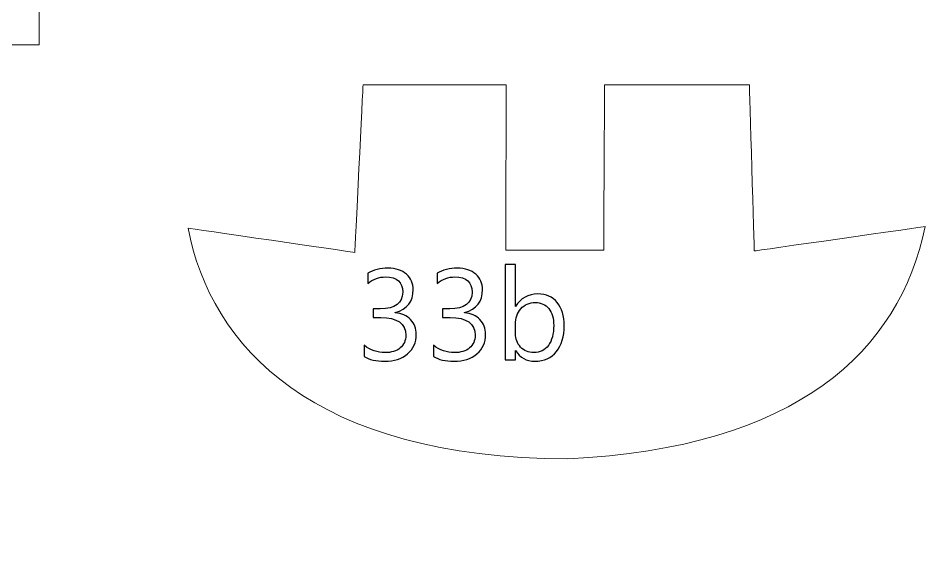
# Model space of a CAD drawing. Header units: centimetres. Extents: x -494 to 505, y -672 to 577.
# Drawn here: x 4 to 80.5, y 236.6 to 281.4 of the extents above; entities that cross this region are included whole.
import ezdxf

# ---------------------------------------------------------------- set-up
doc = ezdxf.new("R2010")
doc.units = ezdxf.units.CM
doc.header["$MEASUREMENT"] = 0
doc.layers.add('Camada 1', color=7, linetype='Continuous')
doc.layers.add('Camada 2', color=10, linetype='Continuous')

msp = doc.modelspace()

# ---------------------------------------------------------------- linework, layer by layer
at = {"layer": 'Camada 1', "lineweight": 9}
for points, knots in [([(288.960814, 353.67214), (288.960814, 353.67214), (306.821586, 353.757484), (306.821586, 353.757484), (306.821586, 353.757484), (306.821586, 353.757484), (306.803806, 326.357488), (306.803806, 326.357488), (306.803806, 326.357488), (306.803806, 326.357488), (315.147198, 326.356472), (315.147198, 326.356472), (315.147198, 326.356472), (315.147198, 326.356472), (315.160914, 353.57562), (315.160914, 353.57562), (315.160914, 353.57562), (315.160914, 353.57562), (341.611458, 353.57562), (341.611458, 353.57562), (341.611458, 353.57562), (341.611458, 353.57562), (341.611458, 326.355964), (341.611458, 326.355964), (341.611458, 326.355964), (341.611458, 326.355964), (349.923862, 326.357996), (349.923862, 326.357996), (349.923862, 326.357996), (349.923862, 326.357996), (349.92691, 353.617276), (349.92691, 353.617276), (349.92691, 353.617276), (349.92691, 353.617276), (376.460766, 353.605592), (376.460766, 353.605592), (376.460766, 353.605592), (376.460766, 353.605592), (376.395234, 326.36714), (376.395234, 326.36714), (376.395234, 326.36714), (376.395234, 326.36714), (384.838194, 326.357488), (384.838194, 326.357488), (384.838194, 326.357488), (384.838194, 326.357488), (384.869182, 353.677728), (384.869182, 353.677728), (384.869182, 353.677728), (384.869182, 353.677728), (411.304994, 353.702112), (411.304994, 353.702112), (411.304994, 353.702112), (411.304994, 353.702112), (411.304994, 326.35952), (411.304994, 326.35952), (411.304994, 326.35952), (411.304994, 326.35952), (419.585902, 326.365108), (419.585902, 326.365108), (419.585902, 326.365108), (419.585902, 326.365108), (419.720522, 353.670108), (419.720522, 353.670108), (419.720522, 353.670108), (419.720522, 353.670108), (446.437766, 353.618292), (446.437766, 353.618292), (446.437766, 353.618292), (446.437766, 353.618292), (446.52311, 326.358504), (446.52311, 326.358504), (446.52311, 326.358504), (446.52311, 326.358504), (454.750678, 326.360536), (454.750678, 326.360536), (454.750678, 326.360536), (454.750678, 326.360536), (454.791826, 353.618292), (454.791826, 353.618292), (454.791826, 353.618292), (454.791826, 353.618292), (489.229146, 353.633024), (489.229146, 353.633024), (489.229146, 353.633024), (489.229146, 353.633024), (489.287566, 342.489536), (489.287566, 342.489536), (489.287566, 342.489536), (489.287566, 342.489536), (481.005134, 342.497156), (481.005134, 342.497156), (481.005134, 342.497156), (481.005134, 342.497156), (481.005642, 309.723028), (481.005642, 309.723028), (481.005642, 309.723028), (481.005642, 309.723028), (489.285534, 309.728616), (489.285534, 309.728616), (489.285534, 309.728616), (489.285534, 309.728616), (489.28401, 298.680632), (489.28401, 298.680632), (489.28401, 298.680632), (489.28401, 298.680632), (280.265378, 298.67606), (280.265378, 298.67606), (280.265378, 298.67606), (280.265378, 298.67606), (280.256742, 315.430408), (280.256742, 315.430408), (280.256742, 315.430408), (280.256742, 315.430408), (252.19279, 315.430408), (252.19279, 315.430408), (252.19279, 315.430408), (247.88749, 315.334904), (245.91899, 310.748172), (245.883938, 302.43526), (245.883938, 302.43526), (246.230902, 288.837116), (238.245142, 283.140404), (231.76103, 283.8704), (231.76103, 283.8704), (231.76103, 283.8704), (235.595922, 314.865512), (235.595922, 314.865512), (235.595922, 314.865512), (235.595922, 314.865512), (227.385626, 315.718444), (227.385626, 315.718444), (227.385626, 315.718444), (227.385626, 315.718444), (224.653602, 295.469056), (224.653602, 295.469056), (224.653602, 295.469056), (224.653602, 295.469056), (5.72135, 295.22674), (5.72135, 295.22674), (5.72135, 295.22674), (5.72135, 295.22674), (5.716778, 279.167844), (5.716778, 279.167844), (5.716778, 279.167844), (5.716778, 279.167844), (-2.628138, 279.165304), (-2.628138, 279.165304), (-2.628138, 279.165304), (-2.628138, 279.165304), (-2.98577, 224.0915), (-2.98577, 224.0915), (-2.98577, 224.0915), (-2.98577, 224.0915), (-88.789002, 214.483696), (-88.789002, 214.483696), (-88.789002, 214.483696), (-88.789002, 214.483696), (-160.134554, 214.52332), (-160.134554, 214.52332), (-160.134554, 214.52332), (-163.876482, 213.130384), (-165.443662, 209.995516), (-164.388038, 204.757528), (-164.388038, 204.757528), (-164.388038, 204.757528), (-161.889694, 196.939916), (-161.889694, 196.939916), (-161.889694, 196.939916), (-159.55137, 189.6237), (-158.882842, 185.430668), (-164.745162, 183.003444), (-164.745162, 183.003444), (-164.745162, 183.003444), (-175.274478, 179.070508), (-175.274478, 179.070508), (-175.274478, 179.070508), (-189.770766, 172.492416), (-191.904366, 158.459424), (-185.580274, 139.325096), (-185.580274, 139.325096), (-182.29707, 128.78308), (-186.260486, 121.438924), (-192.412366, 123.689364), (-192.412366, 123.689364), (-192.412366, 123.689364), (-261.359142, 146.906996), (-261.359142, 146.906996), (-261.359142, 146.906996), (-259.768086, 152.90292), (-257.854958, 158.898844), (-255.620774, 164.893752), (-255.620774, 164.893752), (-255.620774, 164.893752), (-235.993178, 156.483304), (-235.993178, 156.483304), (-235.993178, 156.483304), (-235.993178, 156.483304), (-233.24947, 164.39388), (-233.24947, 164.39388), (-233.24947, 164.39388), (-233.24947, 164.39388), (-252.959362, 172.804328), (-252.959362, 172.804328), (-252.959362, 172.804328), (-249.96013, 179.295044), (-246.799354, 185.623708), (-243.478558, 191.789812), (-243.478558, 191.789812), (-243.478558, 191.789812), (-223.85147, 181.048152), (-223.85147, 181.048152), (-223.85147, 181.048152), (-223.85147, 181.048152), (-219.526358, 188.126116), (-219.526358, 188.126116), (-219.526358, 188.126116), (-219.526358, 188.126116), (-238.904526, 198.951596), (-238.904526, 198.951596), (-238.904526, 198.951596), (-235.729018, 204.52842), (-232.421938, 209.843116), (-228.924866, 214.772748), (-228.924866, 214.772748), (-228.924866, 214.772748), (-210.96097, 202.698604), (-210.96097, 202.698604), (-210.96097, 202.698604), (-210.96097, 202.698604), (-206.469742, 209.526632), (-206.469742, 209.526632), (-206.469742, 209.526632), (-206.469742, 209.526632), (-224.18421, 221.600776), (-224.18421, 221.600776), (-224.18421, 221.600776), (-220.36151, 226.60102), (-216.750138, 231.702356), (-213.372446, 236.922564), (-213.372446, 236.922564), (-213.372446, 236.922564), (-194.826382, 225.348292), (-194.826382, 225.348292), (-194.826382, 225.348292), (-194.826382, 225.348292), (-191.25057, 232.592372), (-191.25057, 232.592372), (-191.25057, 232.592372), (-191.25057, 232.592372), (-209.380582, 244.333776), (-209.380582, 244.333776), (-209.380582, 244.333776), (-202.259946, 261.027672), (-207.195166, 274.737068), (-227.065078, 282.88488), (-227.065078, 282.88488), (-261.775194, 290.706048), (-301.116238, 286.78124), (-337.022694, 269.0622), (-337.022694, 269.0622), (-362.833158, 254.920496), (-388.11327, 237.066328), (-415.161222, 221.333568), (-415.161222, 221.333568), (-428.876714, 212.451696), (-442.468254, 204.489812), (-456.981306, 198.090028), (-456.981306, 198.090028), (-462.47939, 196.298312), (-466.306662, 195.61048), (-468.373206, 196.760592), (-468.373206, 196.760592), (-481.297234, 208.35874), (-487.891074, 236.208316), (-486.846118, 283.671264), (-486.846118, 283.671264), (-484.055166, 323.948552), (-477.369886, 350.249236), (-465.985606, 359.680256), (-465.985606, 359.680256), (-455.591418, 363.607604), (-416.449002, 364.2106), (-357.647494, 359.764076), (-357.647494, 359.764076), (-317.62573, 356.62108), (-277.81377, 352.853244), (-238.131858, 348.694756), (-238.131858, 348.694756), (-214.866474, 346.01658), (-195.551298, 366.45342), (-178.214274, 397.942308), (-178.214274, 397.942308), (-183.909462, 398.922748), (-187.93587, 403.347936), (-188.438282, 412.292292), (-188.438282, 412.292292), (-188.327538, 422.884092), (-183.723026, 428.164752), (-174.94631, 428.932848), (-174.94631, 428.932848), (-171.28617, 428.963836), (-167.626538, 428.92218), (-163.96843, 428.50308), (-163.96843, 428.50308), (-159.001206, 427.909736), (-156.690822, 430.099216), (-156.854398, 436.178452), (-156.854398, 436.178452), (-156.854398, 436.178452), (-156.778198, 448.203828), (-156.778198, 448.203828), (-156.778198, 448.203828), (-156.778198, 448.203828), (-147.700746, 448.20332), (-147.700746, 448.20332), (-147.700746, 448.20332), (-147.700746, 448.20332), (-147.697698, 465.516468), (-147.697698, 465.516468), (-147.697698, 465.516468), (-147.697698, 465.516468), (-132.459222, 465.506816), (-132.459222, 465.506816), (-132.459222, 465.506816), (-132.459222, 465.506816), (-117.536722, 483.837996), (-117.536722, 483.837996), (-117.536722, 483.837996), (-117.536722, 483.837996), (-45.491654, 483.825804), (-45.491654, 483.825804), (-45.491654, 483.825804), (-45.491654, 483.825804), (-45.47489, 454.015348), (-45.47489, 454.015348), (-45.47489, 454.015348), (-45.47489, 454.015348), (-36.796218, 454.018396), (-36.796218, 454.018396), (-36.796218, 454.018396), (-36.796218, 454.018396), (-36.920678, 434.287168), (-36.920678, 434.287168), (-36.920678, 434.287168), (-37.163502, 430.041812), (-40.062658, 428.173896), (-44.477686, 427.461172), (-44.477686, 427.461172), (-44.477686, 427.461172), (-58.86831, 427.45914), (-58.86831, 427.45914), (-58.86831, 427.45914), (-58.86831, 427.45914), (-58.872882, 414.921192), (-58.872882, 414.921192), (-58.872882, 414.921192), (-58.872882, 414.921192), (-43.79849, 414.921192), (-43.79849, 414.921192), (-43.79849, 414.921192), (-24.761698, 414.171384), (-13.673582, 411.255972), (-8.36295, 404.78964), (-8.36295, 404.78964), (-4.952238, 400.746468), (-2.86385, 396.261336), (-2.70891, 391.1346), (-2.70891, 391.1346), (-2.70891, 391.1346), (-2.534666, 366.474248), (-2.534666, 366.474248), (-2.534666, 366.474248), (-2.534666, 366.474248), (5.877814, 366.480344), (5.877814, 366.480344), (5.877814, 366.480344), (5.877814, 366.480344), (5.90169, 347.073728), (5.90169, 347.073728), (5.90169, 347.073728), (5.90169, 347.073728), (233.39171, 347.06814), (233.39171, 347.06814), (233.39171, 347.06814), (233.39171, 347.06814), (233.356658, 357.819452), (233.356658, 357.819452), (233.356658, 357.819452), (238.909098, 375.214388), (244.365526, 393.373356), (250.012962, 410.004768), (250.012962, 410.004768), (252.496066, 417.378896), (256.725674, 421.44188), (262.677402, 421.235124), (262.677402, 421.235124), (270.499078, 420.488872), (274.919186, 415.631376), (277.312882, 408.136344), (277.312882, 408.136344), (281.81935, 390.775952), (285.049722, 371.798088), (288.960814, 353.67214)], [0, 0, 0, 0, 0.009803922, 0.009803922, 0.009803922, 0.009803932, 0.019607843, 0.019607843, 0.019607843, 0.019607853, 0.029411765, 0.029411765, 0.029411765, 0.029411775, 0.039215686, 0.039215686, 0.039215686, 0.039215696, 0.049019608, 0.049019608, 0.049019608, 0.049019618, 0.058823529, 0.058823529, 0.058823529, 0.058823539, 0.068627451, 0.068627451, 0.068627451, 0.068627461, 0.078431373, 0.078431373, 0.078431373, 0.078431383, 0.088235294, 0.088235294, 0.088235294, 0.088235304, 0.098039216, 0.098039216, 0.098039216, 0.098039226, 0.107843137, 0.107843137, 0.107843137, 0.107843147, 0.117647059, 0.117647059, 0.117647059, 0.117647069, 0.12745098, 0.12745098, 0.12745098, 0.12745099, 0.137254902, 0.137254902, 0.137254902, 0.137254912, 0.147058824, 0.147058824, 0.147058824, 0.147058834, 0.156862745, 0.156862745, 0.156862745, 0.156862755, 0.166666667, 0.166666667, 0.166666667, 0.166666677, 0.176470588, 0.176470588, 0.176470588, 0.176470598, 0.18627451, 0.18627451, 0.18627451, 0.18627452, 0.196078431, 0.196078431, 0.196078431, 0.196078441, 0.205882353, 0.205882353, 0.205882353, 0.205882363, 0.215686275, 0.215686275, 0.215686275, 0.215686285, 0.225490196, 0.225490196, 0.225490196, 0.225490206, 0.235294118, 0.235294118, 0.235294118, 0.235294128, 0.245098039, 0.245098039, 0.245098039, 0.245098049, 0.254901961, 0.254901961, 0.254901961, 0.254901971, 0.264705882, 0.264705882, 0.264705882, 0.264705892, 0.274509804, 0.274509804, 0.274509804, 0.274509814, 0.284313725, 0.284313725, 0.284313725, 0.284313735, 0.294117647, 0.294117647, 0.294117647, 0.294117657, 0.303921569, 0.303921569, 0.303921569, 0.303921579, 0.31372549, 0.31372549, 0.31372549, 0.3137255, 0.323529412, 0.323529412, 0.323529412, 0.323529422, 0.333333333, 0.333333333, 0.333333333, 0.333333343, 0.343137255, 0.343137255, 0.343137255, 0.343137265, 0.352941176, 0.352941176, 0.352941176, 0.352941186, 0.362745098, 0.362745098, 0.362745098, 0.362745108, 0.37254902, 0.37254902, 0.37254902, 0.37254903, 0.382352941, 0.382352941, 0.382352941, 0.382352951, 0.392156863, 0.392156863, 0.392156863, 0.392156873, 0.401960784, 0.401960784, 0.401960784, 0.401960794, 0.411764706, 0.411764706, 0.411764706, 0.411764716, 0.421568627, 0.421568627, 0.421568627, 0.421568637, 0.431372549, 0.431372549, 0.431372549, 0.431372559, 0.441176471, 0.441176471, 0.441176471, 0.441176481, 0.450980392, 0.450980392, 0.450980392, 0.450980402, 0.460784314, 0.460784314, 0.460784314, 0.460784324, 0.470588235, 0.470588235, 0.470588235, 0.470588245, 0.480392157, 0.480392157, 0.480392157, 0.480392167, 0.490196078, 0.490196078, 0.490196078, 0.490196088, 0.5, 0.5, 0.5, 0.50000001, 0.509803922, 0.509803922, 0.509803922, 0.509803932, 0.519607843, 0.519607843, 0.519607843, 0.519607853, 0.529411765, 0.529411765, 0.529411765, 0.529411775, 0.539215686, 0.539215686, 0.539215686, 0.539215696, 0.549019608, 0.549019608, 0.549019608, 0.549019618, 0.558823529, 0.558823529, 0.558823529, 0.558823539, 0.568627451, 0.568627451, 0.568627451, 0.568627461, 0.578431373, 0.578431373, 0.578431373, 0.578431383, 0.588235294, 0.588235294, 0.588235294, 0.588235304, 0.598039216, 0.598039216, 0.598039216, 0.598039226, 0.607843137, 0.607843137, 0.607843137, 0.607843147, 0.617647059, 0.617647059, 0.617647059, 0.617647069, 0.62745098, 0.62745098, 0.62745098, 0.62745099, 0.637254902, 0.637254902, 0.637254902, 0.637254912, 0.647058824, 0.647058824, 0.647058824, 0.647058834, 0.656862745, 0.656862745, 0.656862745, 0.656862755, 0.666666667, 0.666666667, 0.666666667, 0.666666677, 0.676470588, 0.676470588, 0.676470588, 0.676470598, 0.68627451, 0.68627451, 0.68627451, 0.68627452, 0.696078431, 0.696078431, 0.696078431, 0.696078441, 0.705882353, 0.705882353, 0.705882353, 0.705882363, 0.715686275, 0.715686275, 0.715686275, 0.715686285, 0.725490196, 0.725490196, 0.725490196, 0.725490206, 0.735294118, 0.735294118, 0.735294118, 0.735294128, 0.745098039, 0.745098039, 0.745098039, 0.745098049, 0.754901961, 0.754901961, 0.754901961, 0.754901971, 0.764705882, 0.764705882, 0.764705882, 0.764705892, 0.774509804, 0.774509804, 0.774509804, 0.774509814, 0.784313725, 0.784313725, 0.784313725, 0.784313735, 0.794117647, 0.794117647, 0.794117647, 0.794117657, 0.803921569, 0.803921569, 0.803921569, 0.803921579, 0.81372549, 0.81372549, 0.81372549, 0.8137255, 0.823529412, 0.823529412, 0.823529412, 0.823529422, 0.833333333, 0.833333333, 0.833333333, 0.833333343, 0.843137255, 0.843137255, 0.843137255, 0.843137265, 0.852941176, 0.852941176, 0.852941176, 0.852941186, 0.862745098, 0.862745098, 0.862745098, 0.862745108, 0.87254902, 0.87254902, 0.87254902, 0.87254903, 0.882352941, 0.882352941, 0.882352941, 0.882352951, 0.892156863, 0.892156863, 0.892156863, 0.892156873, 0.901960784, 0.901960784, 0.901960784, 0.901960794, 0.911764706, 0.911764706, 0.911764706, 0.911764716, 0.921568627, 0.921568627, 0.921568627, 0.921568637, 0.931372549, 0.931372549, 0.931372549, 0.931372559, 0.941176471, 0.941176471, 0.941176471, 0.941176481, 0.950980392, 0.950980392, 0.950980392, 0.950980402, 0.960784314, 0.960784314, 0.960784314, 0.960784324, 0.970588235, 0.970588235, 0.970588235, 0.970588245, 0.980392157, 0.980392157, 0.980392157, 0.980392167, 1, 1, 1, 1]), ([(32.783018, 275.821648), (32.783018, 275.821648), (44.741338, 275.819108), (44.741338, 275.819108), (44.741338, 275.819108), (44.741338, 275.819108), (44.713906, 261.994904), (44.713906, 261.994904), (44.713906, 261.994904), (44.713906, 261.994904), (52.89169, 261.99846), (52.89169, 261.99846), (52.89169, 261.99846), (52.89169, 261.99846), (52.969922, 275.815552), (52.969922, 275.815552), (52.969922, 275.815552), (52.969922, 275.815552), (65.07099, 275.820632), (65.07099, 275.820632), (65.07099, 275.820632), (65.07099, 275.820632), (65.47993, 261.927848), (65.47993, 261.927848), (65.47993, 261.927848), (65.47993, 261.927848), (79.761588, 263.971532), (79.761588, 263.971532), (79.761588, 263.971532), (77.61224, 253.576328), (69.101716, 245.463568), (49.894744, 244.547136), (49.894744, 244.547136), (28.60802, 244.581172), (20.03425, 253.999492), (18.165064, 263.836404), (18.165064, 263.836404), (18.165064, 263.836404), (32.088582, 261.812024), (32.088582, 261.812024), (32.088582, 261.812024), (32.088582, 261.812024), (32.783018, 275.821648), (32.783018, 275.821648)], [0, 0, 0, 0, 0.083333333, 0.083333333, 0.083333333, 0.083333343, 0.166666667, 0.166666667, 0.166666667, 0.166666677, 0.25, 0.25, 0.25, 0.25000001, 0.333333333, 0.333333333, 0.333333333, 0.333333343, 0.416666667, 0.416666667, 0.416666667, 0.416666677, 0.5, 0.5, 0.5, 0.50000001, 0.583333333, 0.583333333, 0.583333333, 0.583333343, 0.666666667, 0.666666667, 0.666666667, 0.666666677, 0.75, 0.75, 0.75, 0.75000001, 0.833333333, 0.833333333, 0.833333333, 0.833333343, 1, 1, 1, 1])]:
    msp.add_open_spline(points, degree=3, knots=knots, dxfattribs=at)
at = {"layer": 'Camada 2'}
for points, knots in [([(32.878776, 253.116334), (32.878776, 253.116334), (32.878776, 254.040894), (32.878776, 254.040894), (32.878776, 254.040894), (33.393126, 253.632462), (33.975548, 253.427992), (34.62274, 253.427992), (34.62274, 253.427992), (35.149536, 253.427992), (35.56889, 253.558802), (35.88258, 253.822454), (35.88258, 253.822454), (36.196016, 254.085852), (36.351972, 254.44069), (36.351972, 254.88519), (36.351972, 254.88519), (36.351972, 255.87071), (35.653218, 256.363724), (34.25698, 256.363724), (34.25698, 256.363724), (34.25698, 256.363724), (33.631632, 256.363724), (33.631632, 256.363724), (33.631632, 256.363724), (33.631632, 256.363724), (33.631632, 257.094736), (33.631632, 257.094736), (33.631632, 257.094736), (33.631632, 257.094736), (34.2265, 257.094736), (34.2265, 257.094736), (34.2265, 257.094736), (35.472116, 257.094736), (36.093908, 257.55727), (36.093908, 258.480052), (36.093908, 258.480052), (36.093908, 259.335016), (35.618928, 259.761482), (34.669222, 259.761482), (34.669222, 259.761482), (34.13887, 259.761482), (33.638744, 259.582412), (33.169098, 259.223764), (33.169098, 259.223764), (33.169098, 259.223764), (33.169098, 260.062472), (33.169098, 260.062472), (33.169098, 260.062472), (33.652968, 260.349238), (34.224722, 260.492748), (34.882582, 260.492748), (34.882582, 260.492748), (35.51682, 260.492748), (36.024058, 260.324346), (36.40582, 259.989066), (36.40582, 259.989066), (36.785804, 259.652262), (36.975796, 259.221986), (36.975796, 258.696968), (36.975796, 258.696968), (36.975796, 257.70586), (36.472114, 257.067812), (35.463226, 256.784856), (35.463226, 256.784856), (35.463226, 256.784856), (35.463226, 256.763266), (35.463226, 256.763266), (35.463226, 256.763266), (36.004246, 256.711196), (36.434522, 256.521204), (36.753546, 256.19329), (36.753546, 256.19329), (37.074348, 255.865376), (37.23386, 255.45669), (37.23386, 254.967486), (37.23386, 254.967486), (37.23386, 254.290068), (36.991798, 253.745238), (36.50615, 253.32944), (36.50615, 253.32944), (36.020502, 252.91542), (35.380676, 252.707648), (34.586672, 252.707648), (34.586672, 252.707648), (33.871662, 252.707648), (33.30194, 252.843792), (32.878776, 253.116334)], [0, 0, 0, 0, 0.043478261, 0.043478261, 0.043478261, 0.043478271, 0.086956522, 0.086956522, 0.086956522, 0.086956532, 0.130434783, 0.130434783, 0.130434783, 0.130434793, 0.173913043, 0.173913043, 0.173913043, 0.173913053, 0.217391304, 0.217391304, 0.217391304, 0.217391314, 0.260869565, 0.260869565, 0.260869565, 0.260869575, 0.304347826, 0.304347826, 0.304347826, 0.304347836, 0.347826087, 0.347826087, 0.347826087, 0.347826097, 0.391304348, 0.391304348, 0.391304348, 0.391304358, 0.434782609, 0.434782609, 0.434782609, 0.434782619, 0.47826087, 0.47826087, 0.47826087, 0.47826088, 0.52173913, 0.52173913, 0.52173913, 0.52173914, 0.565217391, 0.565217391, 0.565217391, 0.565217401, 0.608695652, 0.608695652, 0.608695652, 0.608695662, 0.652173913, 0.652173913, 0.652173913, 0.652173923, 0.695652174, 0.695652174, 0.695652174, 0.695652184, 0.739130435, 0.739130435, 0.739130435, 0.739130445, 0.782608696, 0.782608696, 0.782608696, 0.782608706, 0.826086957, 0.826086957, 0.826086957, 0.826086967, 0.869565217, 0.869565217, 0.869565217, 0.869565227, 0.913043478, 0.913043478, 0.913043478, 0.913043488, 1, 1, 1, 1]), ([(38.674548, 253.116334), (38.674548, 253.116334), (38.674548, 254.040894), (38.674548, 254.040894), (38.674548, 254.040894), (39.188898, 253.632462), (39.77132, 253.427992), (40.418512, 253.427992), (40.418512, 253.427992), (40.945308, 253.427992), (41.364662, 253.558802), (41.678352, 253.822454), (41.678352, 253.822454), (41.991788, 254.085852), (42.147744, 254.44069), (42.147744, 254.88519), (42.147744, 254.88519), (42.147744, 255.87071), (41.44899, 256.363724), (40.052752, 256.363724), (40.052752, 256.363724), (40.052752, 256.363724), (39.427404, 256.363724), (39.427404, 256.363724), (39.427404, 256.363724), (39.427404, 256.363724), (39.427404, 257.094736), (39.427404, 257.094736), (39.427404, 257.094736), (39.427404, 257.094736), (40.022272, 257.094736), (40.022272, 257.094736), (40.022272, 257.094736), (41.267888, 257.094736), (41.88968, 257.55727), (41.88968, 258.480052), (41.88968, 258.480052), (41.88968, 259.335016), (41.4147, 259.761482), (40.464994, 259.761482), (40.464994, 259.761482), (39.934642, 259.761482), (39.434516, 259.582412), (38.96487, 259.223764), (38.96487, 259.223764), (38.96487, 259.223764), (38.96487, 260.062472), (38.96487, 260.062472), (38.96487, 260.062472), (39.44874, 260.349238), (40.020494, 260.492748), (40.678354, 260.492748), (40.678354, 260.492748), (41.312592, 260.492748), (41.81983, 260.324346), (42.201592, 259.989066), (42.201592, 259.989066), (42.581576, 259.652262), (42.771568, 259.221986), (42.771568, 258.696968), (42.771568, 258.696968), (42.771568, 257.70586), (42.267886, 257.067812), (41.258998, 256.784856), (41.258998, 256.784856), (41.258998, 256.784856), (41.258998, 256.763266), (41.258998, 256.763266), (41.258998, 256.763266), (41.800018, 256.711196), (42.230294, 256.521204), (42.549318, 256.19329), (42.549318, 256.19329), (42.87012, 255.865376), (43.029632, 255.45669), (43.029632, 254.967486), (43.029632, 254.967486), (43.029632, 254.290068), (42.78757, 253.745238), (42.301922, 253.32944), (42.301922, 253.32944), (41.816274, 252.91542), (41.176448, 252.707648), (40.382444, 252.707648), (40.382444, 252.707648), (39.667434, 252.707648), (39.097712, 252.843792), (38.674548, 253.116334)], [0, 0, 0, 0, 0.043478261, 0.043478261, 0.043478261, 0.043478271, 0.086956522, 0.086956522, 0.086956522, 0.086956532, 0.130434783, 0.130434783, 0.130434783, 0.130434793, 0.173913043, 0.173913043, 0.173913043, 0.173913053, 0.217391304, 0.217391304, 0.217391304, 0.217391314, 0.260869565, 0.260869565, 0.260869565, 0.260869575, 0.304347826, 0.304347826, 0.304347826, 0.304347836, 0.347826087, 0.347826087, 0.347826087, 0.347826097, 0.391304348, 0.391304348, 0.391304348, 0.391304358, 0.434782609, 0.434782609, 0.434782609, 0.434782619, 0.47826087, 0.47826087, 0.47826087, 0.47826088, 0.52173913, 0.52173913, 0.52173913, 0.52173914, 0.565217391, 0.565217391, 0.565217391, 0.565217401, 0.608695652, 0.608695652, 0.608695652, 0.608695662, 0.652173913, 0.652173913, 0.652173913, 0.652173923, 0.695652174, 0.695652174, 0.695652174, 0.695652184, 0.739130435, 0.739130435, 0.739130435, 0.739130445, 0.782608696, 0.782608696, 0.782608696, 0.782608706, 0.826086957, 0.826086957, 0.826086957, 0.826086967, 0.869565217, 0.869565217, 0.869565217, 0.869565227, 0.913043478, 0.913043478, 0.913043478, 0.913043488, 1, 1, 1, 1]), ([(45.534834, 253.607316), (45.534834, 253.607316), (45.513498, 253.607316), (45.513498, 253.607316), (45.513498, 253.607316), (45.513498, 253.607316), (45.513498, 252.83668), (45.513498, 252.83668), (45.513498, 252.83668), (45.513498, 252.83668), (44.6532, 252.83668), (44.6532, 252.83668), (44.6532, 252.83668), (44.6532, 252.83668), (44.6532, 260.793738), (44.6532, 260.793738), (44.6532, 260.793738), (44.6532, 260.793738), (45.513498, 260.793738), (45.513498, 260.793738), (45.513498, 260.793738), (45.513498, 260.793738), (45.513498, 257.27406), (45.513498, 257.27406), (45.513498, 257.27406), (45.513498, 257.27406), (45.534834, 257.27406), (45.534834, 257.27406), (45.534834, 257.27406), (45.957998, 257.985514), (46.578012, 258.34213), (47.393352, 258.34213), (47.393352, 258.34213), (48.08347, 258.34213), (48.622712, 258.1021), (49.013364, 257.620008), (49.013364, 257.620008), (49.40427, 257.137916), (49.599596, 256.492756), (49.599596, 255.682496), (49.599596, 255.682496), (49.599596, 254.782828), (49.380902, 254.060706), (48.943514, 253.519432), (48.943514, 253.519432), (48.504602, 252.978158), (47.905924, 252.707648), (47.145956, 252.707648), (47.145956, 252.707648), (46.43628, 252.707648), (45.898816, 253.00686), (45.534834, 253.607316)], [0, 0, 0, 0, 0.071428571, 0.071428571, 0.071428571, 0.071428581, 0.142857143, 0.142857143, 0.142857143, 0.142857153, 0.214285714, 0.214285714, 0.214285714, 0.214285724, 0.285714286, 0.285714286, 0.285714286, 0.285714296, 0.357142857, 0.357142857, 0.357142857, 0.357142867, 0.428571429, 0.428571429, 0.428571429, 0.428571439, 0.5, 0.5, 0.5, 0.50000001, 0.571428571, 0.571428571, 0.571428571, 0.571428581, 0.642857143, 0.642857143, 0.642857143, 0.642857153, 0.714285714, 0.714285714, 0.714285714, 0.714285724, 0.785714286, 0.785714286, 0.785714286, 0.785714296, 0.857142857, 0.857142857, 0.857142857, 0.857142867, 1, 1, 1, 1]), ([(45.513498, 255.78308), (45.513498, 255.78308), (45.513498, 255.030224), (45.513498, 255.030224), (45.513498, 255.030224), (45.513498, 254.583946), (45.658532, 254.205994), (45.947076, 253.894082), (45.947076, 253.894082), (46.23562, 253.583948), (46.603158, 253.427992), (47.047404, 253.427992), (47.047404, 253.427992), (47.56912, 253.427992), (47.977552, 253.628906), (48.273462, 254.028448), (48.273462, 254.028448), (48.569118, 254.429768), (48.717708, 254.98552), (48.717708, 255.698752), (48.717708, 255.698752), (48.717708, 256.299208), (48.579786, 256.770378), (48.30191, 257.110992), (48.30191, 257.110992), (48.026066, 257.451352), (47.651416, 257.621786), (47.178214, 257.621786), (47.178214, 257.621786), (46.678342, 257.621786), (46.27499, 257.447796), (45.970444, 257.098292), (45.970444, 257.098292), (45.665898, 256.749042), (45.513498, 256.309876), (45.513498, 255.78308)], [0, 0, 0, 0, 0.1, 0.1, 0.1, 0.10000001, 0.2, 0.2, 0.2, 0.20000001, 0.3, 0.3, 0.3, 0.30000001, 0.4, 0.4, 0.4, 0.40000001, 0.5, 0.5, 0.5, 0.50000001, 0.6, 0.6, 0.6, 0.60000001, 0.7, 0.7, 0.7, 0.70000001, 0.8, 0.8, 0.8, 0.80000001, 1, 1, 1, 1])]:
    msp.add_open_spline(points, degree=3, knots=knots, dxfattribs=at)
at = {"layer": 'Camada 2', "lineweight": 9}
for points, knots in [([(32.878776, 253.116334), (32.878776, 253.116334), (32.878776, 254.040894), (32.878776, 254.040894), (32.878776, 254.040894), (33.393126, 253.632462), (33.975548, 253.427992), (34.62274, 253.427992), (34.62274, 253.427992), (35.149536, 253.427992), (35.56889, 253.558802), (35.88258, 253.822454), (35.88258, 253.822454), (36.196016, 254.085852), (36.351972, 254.44069), (36.351972, 254.88519), (36.351972, 254.88519), (36.351972, 255.87071), (35.653218, 256.363724), (34.25698, 256.363724), (34.25698, 256.363724), (34.25698, 256.363724), (33.631632, 256.363724), (33.631632, 256.363724), (33.631632, 256.363724), (33.631632, 256.363724), (33.631632, 257.094736), (33.631632, 257.094736), (33.631632, 257.094736), (33.631632, 257.094736), (34.2265, 257.094736), (34.2265, 257.094736), (34.2265, 257.094736), (35.472116, 257.094736), (36.093908, 257.55727), (36.093908, 258.480052), (36.093908, 258.480052), (36.093908, 259.335016), (35.618928, 259.761482), (34.669222, 259.761482), (34.669222, 259.761482), (34.13887, 259.761482), (33.638744, 259.582412), (33.169098, 259.223764), (33.169098, 259.223764), (33.169098, 259.223764), (33.169098, 260.062472), (33.169098, 260.062472), (33.169098, 260.062472), (33.652968, 260.349238), (34.224722, 260.492748), (34.882582, 260.492748), (34.882582, 260.492748), (35.51682, 260.492748), (36.024058, 260.324346), (36.40582, 259.989066), (36.40582, 259.989066), (36.785804, 259.652262), (36.975796, 259.221986), (36.975796, 258.696968), (36.975796, 258.696968), (36.975796, 257.70586), (36.472114, 257.067812), (35.463226, 256.784856), (35.463226, 256.784856), (35.463226, 256.784856), (35.463226, 256.763266), (35.463226, 256.763266), (35.463226, 256.763266), (36.004246, 256.711196), (36.434522, 256.521204), (36.753546, 256.19329), (36.753546, 256.19329), (37.074348, 255.865376), (37.23386, 255.45669), (37.23386, 254.967486), (37.23386, 254.967486), (37.23386, 254.290068), (36.991798, 253.745238), (36.50615, 253.32944), (36.50615, 253.32944), (36.020502, 252.91542), (35.380676, 252.707648), (34.586672, 252.707648), (34.586672, 252.707648), (33.871662, 252.707648), (33.30194, 252.843792), (32.878776, 253.116334)], [0, 0, 0, 0, 0.043478261, 0.043478261, 0.043478261, 0.043478271, 0.086956522, 0.086956522, 0.086956522, 0.086956532, 0.130434783, 0.130434783, 0.130434783, 0.130434793, 0.173913043, 0.173913043, 0.173913043, 0.173913053, 0.217391304, 0.217391304, 0.217391304, 0.217391314, 0.260869565, 0.260869565, 0.260869565, 0.260869575, 0.304347826, 0.304347826, 0.304347826, 0.304347836, 0.347826087, 0.347826087, 0.347826087, 0.347826097, 0.391304348, 0.391304348, 0.391304348, 0.391304358, 0.434782609, 0.434782609, 0.434782609, 0.434782619, 0.47826087, 0.47826087, 0.47826087, 0.47826088, 0.52173913, 0.52173913, 0.52173913, 0.52173914, 0.565217391, 0.565217391, 0.565217391, 0.565217401, 0.608695652, 0.608695652, 0.608695652, 0.608695662, 0.652173913, 0.652173913, 0.652173913, 0.652173923, 0.695652174, 0.695652174, 0.695652174, 0.695652184, 0.739130435, 0.739130435, 0.739130435, 0.739130445, 0.782608696, 0.782608696, 0.782608696, 0.782608706, 0.826086957, 0.826086957, 0.826086957, 0.826086967, 0.869565217, 0.869565217, 0.869565217, 0.869565227, 0.913043478, 0.913043478, 0.913043478, 0.913043488, 1, 1, 1, 1]), ([(38.674548, 253.116334), (38.674548, 253.116334), (38.674548, 254.040894), (38.674548, 254.040894), (38.674548, 254.040894), (39.188898, 253.632462), (39.77132, 253.427992), (40.418512, 253.427992), (40.418512, 253.427992), (40.945308, 253.427992), (41.364662, 253.558802), (41.678352, 253.822454), (41.678352, 253.822454), (41.991788, 254.085852), (42.147744, 254.44069), (42.147744, 254.88519), (42.147744, 254.88519), (42.147744, 255.87071), (41.44899, 256.363724), (40.052752, 256.363724), (40.052752, 256.363724), (40.052752, 256.363724), (39.427404, 256.363724), (39.427404, 256.363724), (39.427404, 256.363724), (39.427404, 256.363724), (39.427404, 257.094736), (39.427404, 257.094736), (39.427404, 257.094736), (39.427404, 257.094736), (40.022272, 257.094736), (40.022272, 257.094736), (40.022272, 257.094736), (41.267888, 257.094736), (41.88968, 257.55727), (41.88968, 258.480052), (41.88968, 258.480052), (41.88968, 259.335016), (41.4147, 259.761482), (40.464994, 259.761482), (40.464994, 259.761482), (39.934642, 259.761482), (39.434516, 259.582412), (38.96487, 259.223764), (38.96487, 259.223764), (38.96487, 259.223764), (38.96487, 260.062472), (38.96487, 260.062472), (38.96487, 260.062472), (39.44874, 260.349238), (40.020494, 260.492748), (40.678354, 260.492748), (40.678354, 260.492748), (41.312592, 260.492748), (41.81983, 260.324346), (42.201592, 259.989066), (42.201592, 259.989066), (42.581576, 259.652262), (42.771568, 259.221986), (42.771568, 258.696968), (42.771568, 258.696968), (42.771568, 257.70586), (42.267886, 257.067812), (41.258998, 256.784856), (41.258998, 256.784856), (41.258998, 256.784856), (41.258998, 256.763266), (41.258998, 256.763266), (41.258998, 256.763266), (41.800018, 256.711196), (42.230294, 256.521204), (42.549318, 256.19329), (42.549318, 256.19329), (42.87012, 255.865376), (43.029632, 255.45669), (43.029632, 254.967486), (43.029632, 254.967486), (43.029632, 254.290068), (42.78757, 253.745238), (42.301922, 253.32944), (42.301922, 253.32944), (41.816274, 252.91542), (41.176448, 252.707648), (40.382444, 252.707648), (40.382444, 252.707648), (39.667434, 252.707648), (39.097712, 252.843792), (38.674548, 253.116334)], [0, 0, 0, 0, 0.043478261, 0.043478261, 0.043478261, 0.043478271, 0.086956522, 0.086956522, 0.086956522, 0.086956532, 0.130434783, 0.130434783, 0.130434783, 0.130434793, 0.173913043, 0.173913043, 0.173913043, 0.173913053, 0.217391304, 0.217391304, 0.217391304, 0.217391314, 0.260869565, 0.260869565, 0.260869565, 0.260869575, 0.304347826, 0.304347826, 0.304347826, 0.304347836, 0.347826087, 0.347826087, 0.347826087, 0.347826097, 0.391304348, 0.391304348, 0.391304348, 0.391304358, 0.434782609, 0.434782609, 0.434782609, 0.434782619, 0.47826087, 0.47826087, 0.47826087, 0.47826088, 0.52173913, 0.52173913, 0.52173913, 0.52173914, 0.565217391, 0.565217391, 0.565217391, 0.565217401, 0.608695652, 0.608695652, 0.608695652, 0.608695662, 0.652173913, 0.652173913, 0.652173913, 0.652173923, 0.695652174, 0.695652174, 0.695652174, 0.695652184, 0.739130435, 0.739130435, 0.739130435, 0.739130445, 0.782608696, 0.782608696, 0.782608696, 0.782608706, 0.826086957, 0.826086957, 0.826086957, 0.826086967, 0.869565217, 0.869565217, 0.869565217, 0.869565227, 0.913043478, 0.913043478, 0.913043478, 0.913043488, 1, 1, 1, 1]), ([(45.534834, 253.607316), (45.534834, 253.607316), (45.513498, 253.607316), (45.513498, 253.607316), (45.513498, 253.607316), (45.513498, 253.607316), (45.513498, 252.83668), (45.513498, 252.83668), (45.513498, 252.83668), (45.513498, 252.83668), (44.6532, 252.83668), (44.6532, 252.83668), (44.6532, 252.83668), (44.6532, 252.83668), (44.6532, 260.793738), (44.6532, 260.793738), (44.6532, 260.793738), (44.6532, 260.793738), (45.513498, 260.793738), (45.513498, 260.793738), (45.513498, 260.793738), (45.513498, 260.793738), (45.513498, 257.27406), (45.513498, 257.27406), (45.513498, 257.27406), (45.513498, 257.27406), (45.534834, 257.27406), (45.534834, 257.27406), (45.534834, 257.27406), (45.957998, 257.985514), (46.578012, 258.34213), (47.393352, 258.34213), (47.393352, 258.34213), (48.08347, 258.34213), (48.622712, 258.1021), (49.013364, 257.620008), (49.013364, 257.620008), (49.40427, 257.137916), (49.599596, 256.492756), (49.599596, 255.682496), (49.599596, 255.682496), (49.599596, 254.782828), (49.380902, 254.060706), (48.943514, 253.519432), (48.943514, 253.519432), (48.504602, 252.978158), (47.905924, 252.707648), (47.145956, 252.707648), (47.145956, 252.707648), (46.43628, 252.707648), (45.898816, 253.00686), (45.534834, 253.607316)], [0, 0, 0, 0, 0.071428571, 0.071428571, 0.071428571, 0.071428581, 0.142857143, 0.142857143, 0.142857143, 0.142857153, 0.214285714, 0.214285714, 0.214285714, 0.214285724, 0.285714286, 0.285714286, 0.285714286, 0.285714296, 0.357142857, 0.357142857, 0.357142857, 0.357142867, 0.428571429, 0.428571429, 0.428571429, 0.428571439, 0.5, 0.5, 0.5, 0.50000001, 0.571428571, 0.571428571, 0.571428571, 0.571428581, 0.642857143, 0.642857143, 0.642857143, 0.642857153, 0.714285714, 0.714285714, 0.714285714, 0.714285724, 0.785714286, 0.785714286, 0.785714286, 0.785714296, 0.857142857, 0.857142857, 0.857142857, 0.857142867, 1, 1, 1, 1]), ([(45.513498, 255.78308), (45.513498, 255.78308), (45.513498, 255.030224), (45.513498, 255.030224), (45.513498, 255.030224), (45.513498, 254.583946), (45.658532, 254.205994), (45.947076, 253.894082), (45.947076, 253.894082), (46.23562, 253.583948), (46.603158, 253.427992), (47.047404, 253.427992), (47.047404, 253.427992), (47.56912, 253.427992), (47.977552, 253.628906), (48.273462, 254.028448), (48.273462, 254.028448), (48.569118, 254.429768), (48.717708, 254.98552), (48.717708, 255.698752), (48.717708, 255.698752), (48.717708, 256.299208), (48.579786, 256.770378), (48.30191, 257.110992), (48.30191, 257.110992), (48.026066, 257.451352), (47.651416, 257.621786), (47.178214, 257.621786), (47.178214, 257.621786), (46.678342, 257.621786), (46.27499, 257.447796), (45.970444, 257.098292), (45.970444, 257.098292), (45.665898, 256.749042), (45.513498, 256.309876), (45.513498, 255.78308)], [0, 0, 0, 0, 0.1, 0.1, 0.1, 0.10000001, 0.2, 0.2, 0.2, 0.20000001, 0.3, 0.3, 0.3, 0.30000001, 0.4, 0.4, 0.4, 0.40000001, 0.5, 0.5, 0.5, 0.50000001, 0.6, 0.6, 0.6, 0.60000001, 0.7, 0.7, 0.7, 0.70000001, 0.8, 0.8, 0.8, 0.80000001, 1, 1, 1, 1])]:
    msp.add_open_spline(points, degree=3, knots=knots, dxfattribs=at)

doc.saveas('drawing.dxf')
